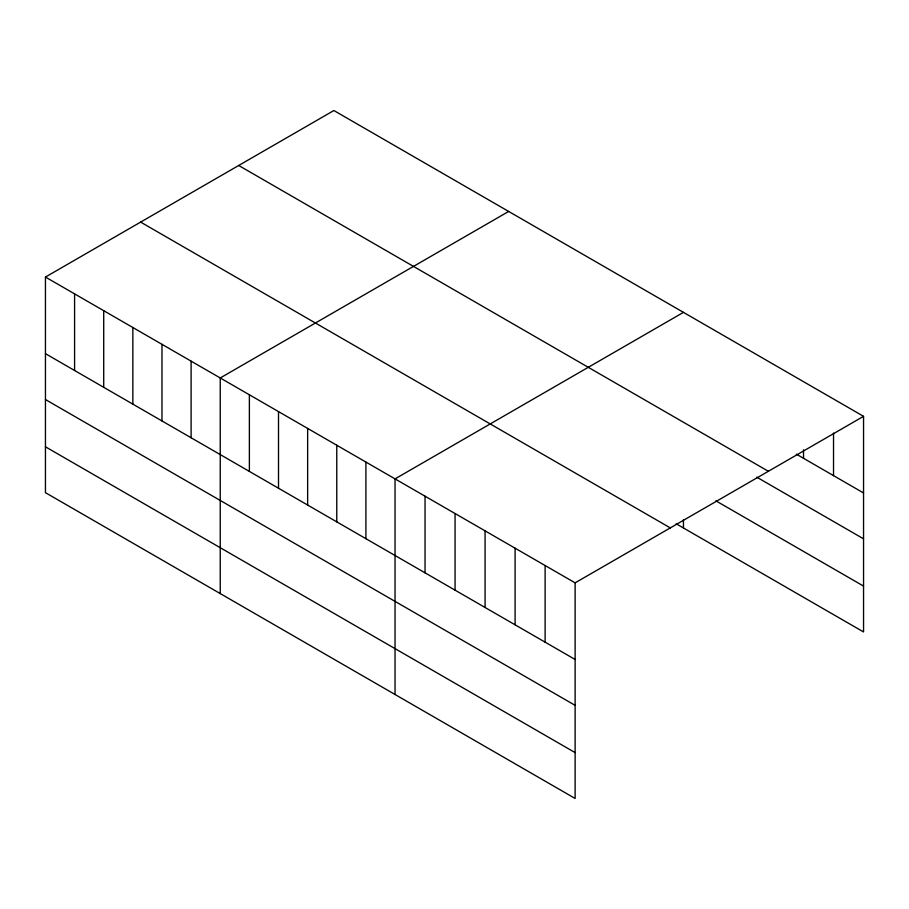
<?xml version="1.0" encoding="UTF-8"?>
<svg xmlns="http://www.w3.org/2000/svg" width="909" height="909" viewBox="0 0 909 909"><rect width="100%" height="100%" fill="white"/><g stroke="black" fill="none" stroke-linecap="round" stroke-linejoin="round"><path stroke-width="1.36" d="M45.45 277.052L575.124 582.851L575.124 798.466L45.45 492.667L45.45 277.052L333.876 110.534L863.55 416.333L863.55 631.948L676.182 523.777M508.665 211.445L220.239 377.962L220.239 593.577M683.454 312.366L395.04 478.884L395.04 694.499M575.124 582.851L863.55 416.333M796.318 454.136L863.55 492.962M238.692 165.483L768.366 471.282M756.697 477.134L863.55 538.821M715.872 500.825L863.55 586.089M140.634 222.103L670.308 527.902M45.45 353.669L575.124 659.479M45.45 399.54L575.124 705.35M45.45 446.796L575.124 752.607M833.53 433.059L833.53 475.634M803.522 449.785L803.522 458.306M683.454 519.88L683.454 527.981M545.116 565.523L545.116 642.152M515.096 548.195L515.096 624.824M485.076 530.867L485.076 607.496M455.068 513.54L455.068 590.157M425.048 496.212L425.048 572.829M365.907 462.056L365.907 538.685M336.773 445.24L336.773 521.868M307.64 428.423L307.64 505.052M278.506 411.607L278.506 488.224M249.373 394.779L249.373 471.407M191.106 361.146L191.106 437.774M161.984 344.329L161.984 420.947M132.85 327.501L132.85 404.13M103.717 310.685L103.717 387.314M74.583 293.868L74.583 370.497"/></g></svg>
